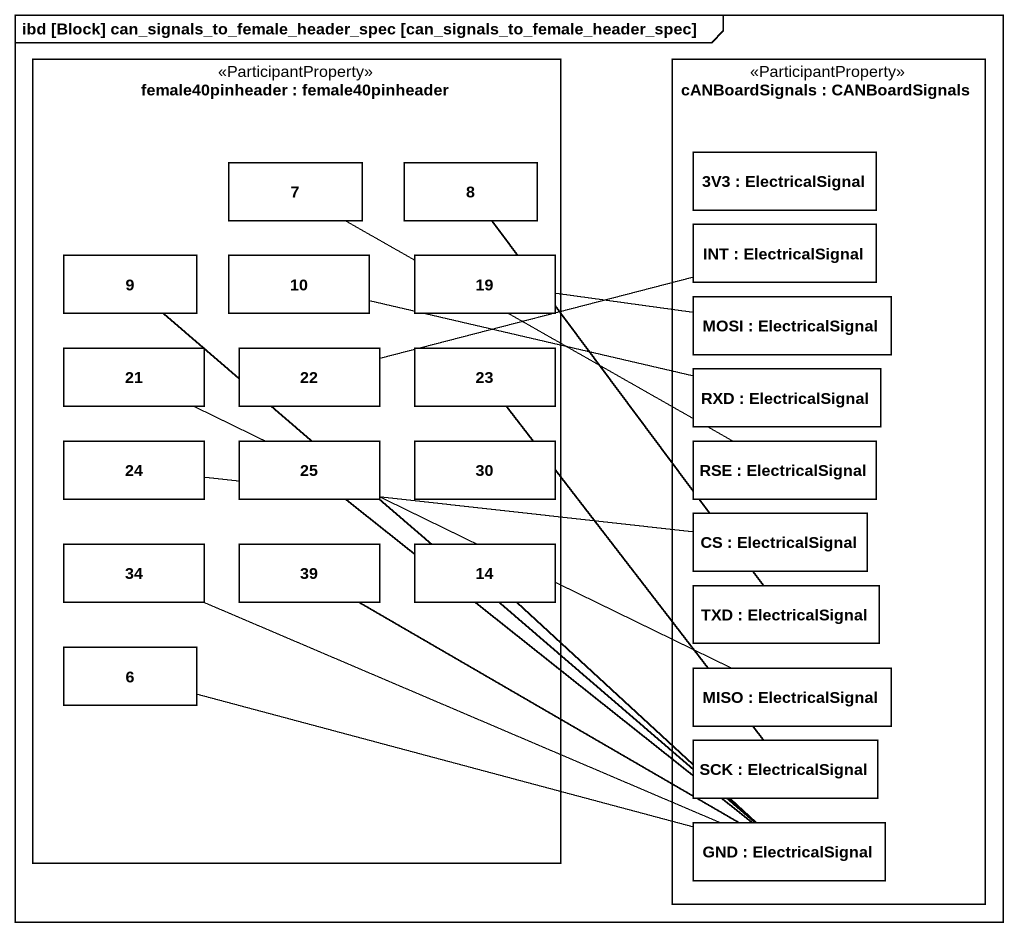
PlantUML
@startuml
mainframe ibd [Block] can_signals_to_female_header_spec [can_signals_to_female_header_spec]
rectangle "female40pinheader : female40pinheader" as female40pinheader <<ParticipantProperty>> {
  rectangle "7" as p7
  rectangle "8" as p8
  rectangle "9" as p9
  rectangle "10" as p10
  rectangle "19" as p19
  rectangle "21" as p21
  rectangle "22" as p22
  rectangle "23" as p23
  rectangle "24" as p24
  rectangle "25" as p25
  rectangle "30" as p30
  rectangle "34" as p34
  rectangle "39" as p39
  rectangle "14" as p14
  rectangle "6" as p6
}
rectangle "cANBoardSignals : CANBoardSignals" as cANBoardSignals <<ParticipantProperty>> {
  rectangle "3V3 : ElectricalSignal" as p3V3
  rectangle "INT : ElectricalSignal" as INT
  rectangle "MOSI : ElectricalSignal" as MOSI
  rectangle "RXD : ElectricalSignal" as RXD
  rectangle "RSE : ElectricalSignal" as RSE
  rectangle "CS : ElectricalSignal" as CS
  rectangle "TXD : ElectricalSignal" as TXD
  rectangle "MISO : ElectricalSignal" as MISO
  rectangle "SCK : ElectricalSignal" as SCK
  rectangle "GND : ElectricalSignal" as GND
}
p7 -right- RSE
p8 -- TXD
p9 -- GND
p10 -right- RXD
p19 -right- MOSI
p21 -right- MISO
p22 -right- INT
p23 -- SCK
p24 -right- CS
p25 -- GND
p34 -right- GND
p39 -right- GND
p14 -- GND
p6 -right- GND
@enduml
